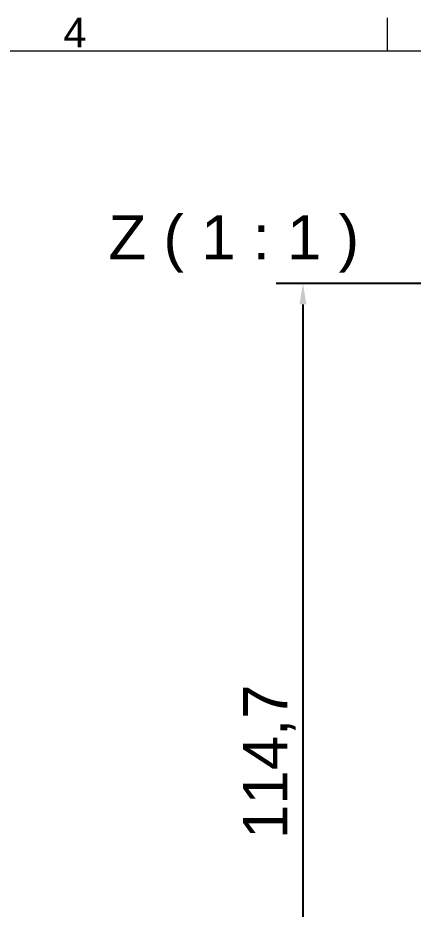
# Model space of a CAD drawing. Header units: millimetres. Extents: x 0 to 1486, y 0 to 1051.
# Drawn here: x 1152.7 to 1211.4, y 898.8 to 1031.1 of the extents above; entities that cross this region are included whole.
import ezdxf

# ---------------------------------------------------------------- set-up
doc = ezdxf.new("R2010")
doc.units = ezdxf.units.MM
doc.header["$LTSCALE"] = 1.25
for name, color, linetype, lineweight, true_color in [('Bemaßungen(DIN)', 7, 'Continuous', 5, 0x262659), ('Skizziergeometrie(DIN)', 7, 'Continuous', 9, 0x262659), ('Symbole(DIN)', 7, 'Continuous', 15, 0x262659)]:
    doc.layers.add(name, color=color, linetype=linetype, lineweight=lineweight, true_color=true_color)
doc.styles.add('Aktuell-DIN', font='arial.ttf')
doc.styles.add('Aktuell-DINGroßer Text', font='arial.ttf')
doc.dimstyles.new('STANDARD-DIN', dxfattribs={"dimscale": 1.25, "dimtxt": 5.25, "dimasz": 2.5, "dimexe": 3.175, "dimexo": 0, "dimgap": 0.8, "dimtad": 1, "dimrnd": 1e-08, "dimtxsty": 'Aktuell-DINGroßer Text', "dimcen": 0.09, "dimdle": 10, "dimclrd": 256, "dimclre": 256, "dimclrt": 256, "dimazin": 2, "dimtfac": 0.666667, "dimtmove": 0, "dimatfit": 3, "dimfxl": 1, "dimtolj": 1, "dimlwd": 25, "dimlwe": 25, "dimarcsym": 0})

# ---------------------------------------------------------------- blocks, each defined once
blk = doc.blocks.new('Ränder Standardrahmen')
at = {"layer": 'Skizziergeometrie(DIN)'}
blk.add_line((966.06, 821), (966.06, 824.9), dxfattribs=at)
at = {"layer": 'Skizziergeometrie(DIN)', "flags": 128}
blk.add_lwpolyline([(20, 20), (20, 821), (1169, 821), (1169, 20), (20, 20)], dxfattribs=at)
at = {"layer": 'Symbole(DIN)', "color": 179, "true_color": 0x262659, "insert": (927.61, 821.4), "char_height": 3.5, "attachment_point": 7, "style": 'Aktuell-DIN'}
blk.add_mtext('4', dxfattribs=at)
blk = doc.blocks.new('*D79')
at = {"layer": 'Bemaßungen(DIN)', "color": 250, "linetype": 'Continuous', "lineweight": 25, "true_color": 0x3f3f3f, "transparency": 16777216}
for p, q in [((1229.42, 991.71), (1191.08, 991.71)), ((1195.04, 988.59), (1195.04, 851.46)), ((1229.42, 848.34), (1191.08, 848.34))]:
    blk.add_line(p, q, dxfattribs=at)
at = {"layer": 'Bemaßungen(DIN)', "color": 250, "linetype": 'Continuous', "true_color": 0x3f3f3f, "transparency": 16777216}
for points in [[(1194.52, 988.59), (1195.56, 988.59), (1195.04, 991.71)], [(1194.52, 851.46), (1195.56, 851.46), (1195.04, 848.34)]]:
    blk.add_solid(points, dxfattribs=at)
at = {"layer": 'Defpoints', "color": 0, "linetype": 'Continuous', "transparency": 16777216}
for p in [(1229.42, 991.71), (1195.04, 848.34), (1229.42, 848.34)]:
    blk.add_point(p, dxfattribs=at)
at = {"layer": 'Bemaßungen(DIN)', "color": 179, "linetype": 'Continuous', "lineweight": 25, "true_color": 0x262659, "transparency": 16777216, "insert": (1186.16, 909.26), "char_height": 6.562, "attachment_point": 1, "rotation": 90, "style": 'Aktuell-DINGroßer Text'}
blk.add_mtext('\\A1;114,7', dxfattribs=at)

msp = doc.modelspace()

# ---------------------------------------------------------------- block references
at = {"xscale": 1.25, "yscale": 1.25, "zscale": 1.25}
msp.add_blockref('Ränder Standardrahmen', (0, 0), dxfattribs=at)

# ---------------------------------------------------------------- texts
at = {"layer": 'Symbole(DIN)', "color": 179, "true_color": 0x262659, "insert": (1166.19, 993.291), "char_height": 6.5625, "attachment_point": 7, "style": 'Aktuell-DINGroßer Text'}
msp.add_mtext('Z ( 1 : 1 )', dxfattribs=at)

# ---------------------------------------------------------------- dimensions: what is measured, and where the dimension line sits
at = {"layer": 'Bemaßungen(DIN)', "color": 250, "linetype": 'Continuous', "lineweight": 25, "true_color": 0x3f3f3f}
dim = msp.add_linear_dim(base=(1195.044, 848.339), p1=(1229.419, 991.714), p2=(1229.419, 848.339), angle=270, dimstyle='STANDARD-DIN', override={"dimgap": 0.8, "dimdec": 2, "dimlfac": 0.8, "dimtol": 0, "dimlim": 0, "dimtp": 0, "dimtm": 0, "dimtdec": 2, "dimtofl": 0, "dimatfit": 1}, dxfattribs=at)
dim.commit()
dim.dimension.update_dxf_attribs({"geometry": '*D79', "text_midpoint": (1195.044, 920.027), "dimtype": 160})

doc.saveas('drawing.dxf')
